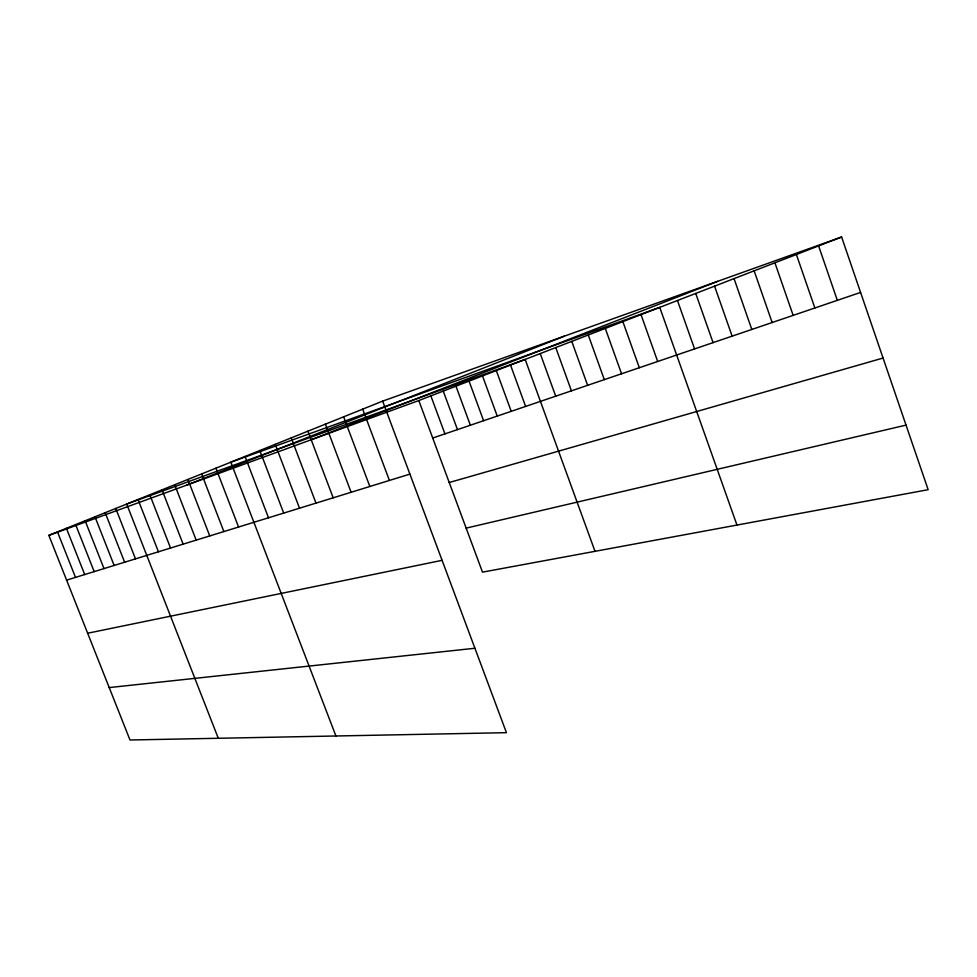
<?xml version="1.0" encoding="UTF-8"?>
<svg xmlns="http://www.w3.org/2000/svg" width="977" height="977" viewBox="0 0 977 977"><rect width="100%" height="100%" fill="white"/><g stroke="black" fill="none" stroke-linecap="round" stroke-linejoin="round"><path stroke-width="1.47" d="M382.654 401.132L506.44 732.677L129.99 739.992L48.85 535.359L382.654 401.132L841.612 237.008L928.15 489.697L482.491 572.143L418.803 400.546L841.612 237.008M186.619 485.154L564.45 336.125M311.443 439.674L717.692 281.327M48.85 535.359L418.803 400.546M432.713 438.038L860.59 292.428M66.607 580.143L409.9 474.114M449.225 482.528L883.061 358.046M466.151 528.13L906.033 425.117M87.661 633.23L442.092 560.334M109.204 687.576L474.92 648.252M57.484 531.891L75.498 577.395M85.146 520.765L103.989 568.59M75.62 524.6L94.183 571.63M66.412 528.301L84.694 574.561M105.198 512.705L124.629 562.215M95.001 516.809L114.138 565.463M138.038 499.503L158.433 551.785M218.286 738.27L126.692 504.059L525.174 359.414L595.005 551.321M115.75 508.455L135.498 558.868M162.011 489.856L183.114 544.152M149.799 494.765L170.548 548.036M187.902 479.451L209.75 535.933M174.7 484.751L196.169 540.122M215.929 468.178L238.571 527.03M201.628 473.93L223.867 531.573M245.032 456.467L268.504 517.786M335.917 735.986L230.828 462.182L659.744 307.364L736.963 525.064M275.209 444.34L299.524 508.211M259.821 450.531L283.709 513.096M291.231 437.891L315.998 503.118M325.402 424.152L351.109 492.274M307.95 431.162L333.181 497.806M343.635 416.825L369.831 486.485M362.699 409.155L389.408 480.44M443.253 391.093L457.48 429.611M430.857 395.88L444.938 433.886M469.045 381.115L483.603 420.721M455.966 386.171L470.364 425.227M496.304 370.576L511.215 411.317M482.491 375.913L497.22 416.08M510.531 365.068L525.614 406.42M555.766 347.568L571.423 390.837M540.244 353.576L555.705 396.186M588.276 335.001L604.323 379.638M571.777 341.388L587.617 385.317M605.288 328.419L621.555 373.776M640.997 314.606L657.68 361.478M622.862 321.628L639.324 367.718M695.734 293.442L713.063 342.634M677.464 300.501L694.574 348.923M714.578 286.151L732.127 336.137M754.146 270.849L772.148 322.52M734.045 278.616L751.814 329.444M774.92 262.813L793.153 315.376M796.389 254.508L814.867 307.987M818.616 245.911L837.338 300.342"/></g></svg>
